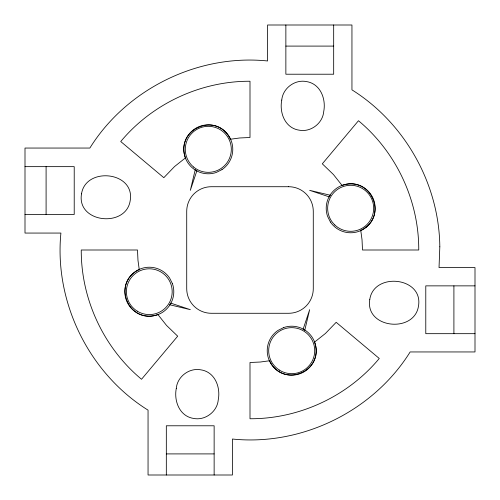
<?xml version="1.0" encoding="UTF-8"?>
<svg xmlns="http://www.w3.org/2000/svg" width="500" height="500" viewBox="0 0 500 500"><rect width="100%" height="100%" fill="white"/><g stroke="black" fill="none" stroke-linecap="round" stroke-linejoin="round"><path stroke-width="0.75" d="M195.319 169.375L190.338 190.338L196.962 170.494M304.681 330.625L309.662 309.662L303.038 329.506M185.55 157.825L174.569 166.537L163.819 177.688L120.731 141.531C152.169 103.688 200.806 81.013 250 81.25L250 137.5L239.681 137.975L230.175 139.275M314.45 342.175L325.431 333.462L336.181 322.312L379.269 358.469C347.831 396.312 299.194 418.988 250 418.75L250 362.5L260.319 362.025L269.825 360.725M139.238 269.606C111.019 282.581 128.75 325.15 157.894 314.556M342.106 185.444C371.25 174.85 388.981 217.419 360.763 230.394M365.094 227.406L366.369 226.825M285.863 46.094L333.675 46.094M25 166.65L74.219 166.65L74.219 214.462L25 214.462M475 285.863L425.781 285.863L425.781 333.675L475 333.675M166.325 453.906L214.137 453.906M330.625 195.319L309.662 190.338L329.506 196.962M169.375 304.681L190.338 309.662L170.494 303.038M342.175 185.55L333.462 174.569L322.312 163.819L358.469 120.731C396.312 152.169 418.988 200.806 418.75 250L362.5 250L362.025 239.681L360.725 230.175M157.825 314.45L166.537 325.431L177.688 336.181L141.531 379.269C103.688 347.831 81.013 299.194 81.25 250L137.5 250L137.975 260.319L139.275 269.825M230.394 139.238C217.419 111.019 174.85 128.75 185.444 157.894M314.556 342.106C325.15 371.25 282.581 388.981 269.606 360.763M453.906 285.863L453.906 333.675M333.675 25L333.675 74.219L285.863 74.219L285.863 25M214.137 475L214.137 425.781L166.325 425.781L166.325 475M46.094 166.65L46.094 214.462M439.819 246.788L439.031 267.581L475 267.581L475 351.95L410.144 351.95C373.263 411.163 301.812 446.169 232.425 439.031L232.425 475L148.05 475L148.05 410.144C89.025 373.375 54.031 302.262 60.912 233.062L25 233.062L25 148.05L89.856 148.05C126.737 88.837 198.188 53.831 267.575 60.969L267.575 25L351.95 25L351.95 89.856C405.062 123.131 439.206 184.112 439.819 246.788M176.294 388.344C173.756 401.112 179.638 416.494 193.85 418.475C205.344 420.65 217.256 411.594 218.238 399.938C220.775 387.169 214.894 371.788 200.681 369.806C189.188 367.631 177.275 376.688 176.294 388.344M281.762 100.062C279.225 112.831 285.106 128.212 299.319 130.194C310.812 132.369 322.725 123.312 323.706 111.656C326.244 98.888 320.363 83.506 306.15 81.525C294.656 79.35 282.744 88.406 281.762 100.062M81.525 193.85C76.388 223.012 126.031 228.194 130.194 200.681C135.331 171.519 85.688 166.337 81.525 193.85M369.806 299.319C364.669 328.481 414.312 333.663 418.475 306.15C423.612 276.988 373.969 271.806 369.806 299.319M222.025 169.581L216.312 172.444A24.481 24.481 0 0 1 183.944 146.806A24.481 24.481 0 0 1 220.856 128.3A24.481 24.481 0 0 1 222.025 169.581M283.688 327.556L277.975 330.419A24.481 24.481 0 0 0 279.144 371.7A24.481 24.481 0 0 0 316.056 353.194A24.481 24.481 0 0 0 283.688 327.556M288.675 186.719L211.325 186.719A24.606 24.606 0 0 0 186.719 211.325L186.719 288.669A24.613 24.606 0 0 0 211.325 313.281L288.675 313.281A24.606 24.606 0 0 0 313.281 288.669L313.281 211.325A24.606 24.606 0 0 0 288.675 186.719M330.419 222.025L327.556 216.312A24.481 24.481 0 0 1 353.194 183.944A24.481 24.481 0 0 1 371.7 220.856A24.481 24.481 0 0 1 330.419 222.025M172.444 283.688L169.581 277.975A24.481 24.481 0 0 0 128.3 279.144A24.481 24.481 0 0 0 146.806 316.056A24.481 24.481 0 0 0 172.444 283.688M334.825 224.994A23.012 23.012 0 0 0 373.044 213.675A23.012 23.012 0 0 0 344.131 186.238A23.012 23.012 0 0 0 334.825 224.994M279.337 370.081A23.012 23.012 0 0 0 314.688 351.662A23.012 23.012 0 0 0 281.062 330.262A23.012 23.012 0 0 0 279.337 370.081M137.206 311.131A22.894 22.894 0 0 0 172.175 292.444A22.894 22.894 0 0 0 138.506 271.5A22.894 22.894 0 0 0 137.206 311.131M193.612 167.044A23.012 23.012 0 0 0 230.987 153.2A23.012 23.012 0 0 0 200.312 127.756A23.012 23.012 0 0 0 193.612 167.044"/></g></svg>
